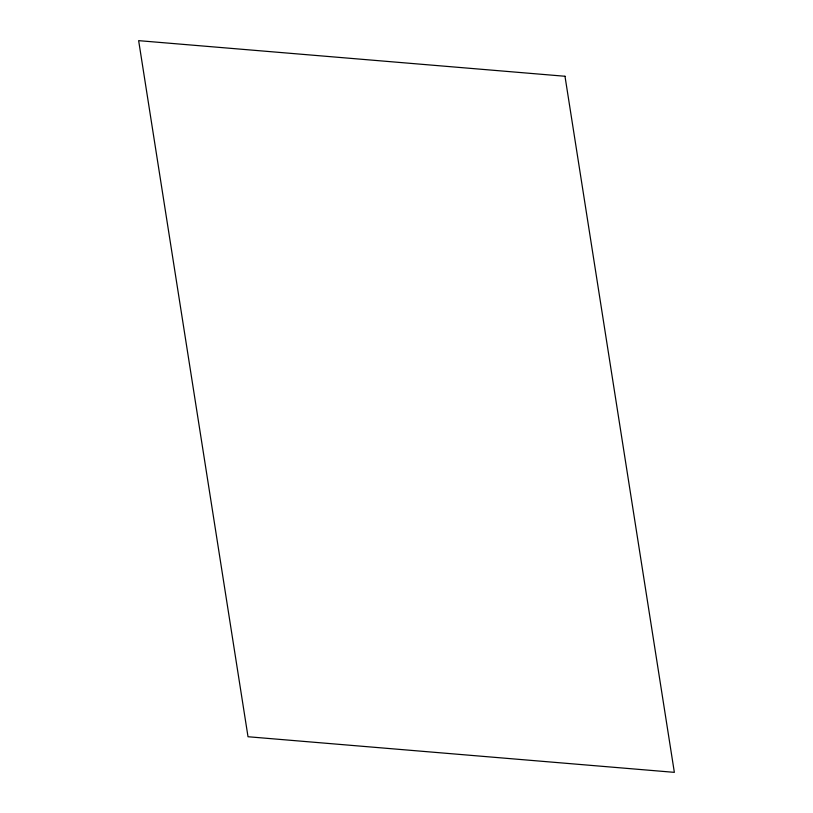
<?xml version="1.0" encoding="UTF-8"?>
<svg xmlns="http://www.w3.org/2000/svg" width="813" height="813" viewBox="0 0 813 813"><rect width="100%" height="100%" fill="white"/><g stroke="black" fill="none" stroke-linecap="round" stroke-linejoin="round"><path stroke-width="1.22" d="M564.984 76.259L138.647 40.65L248.016 736.741L674.353 772.35L564.984 76.259"/></g></svg>
